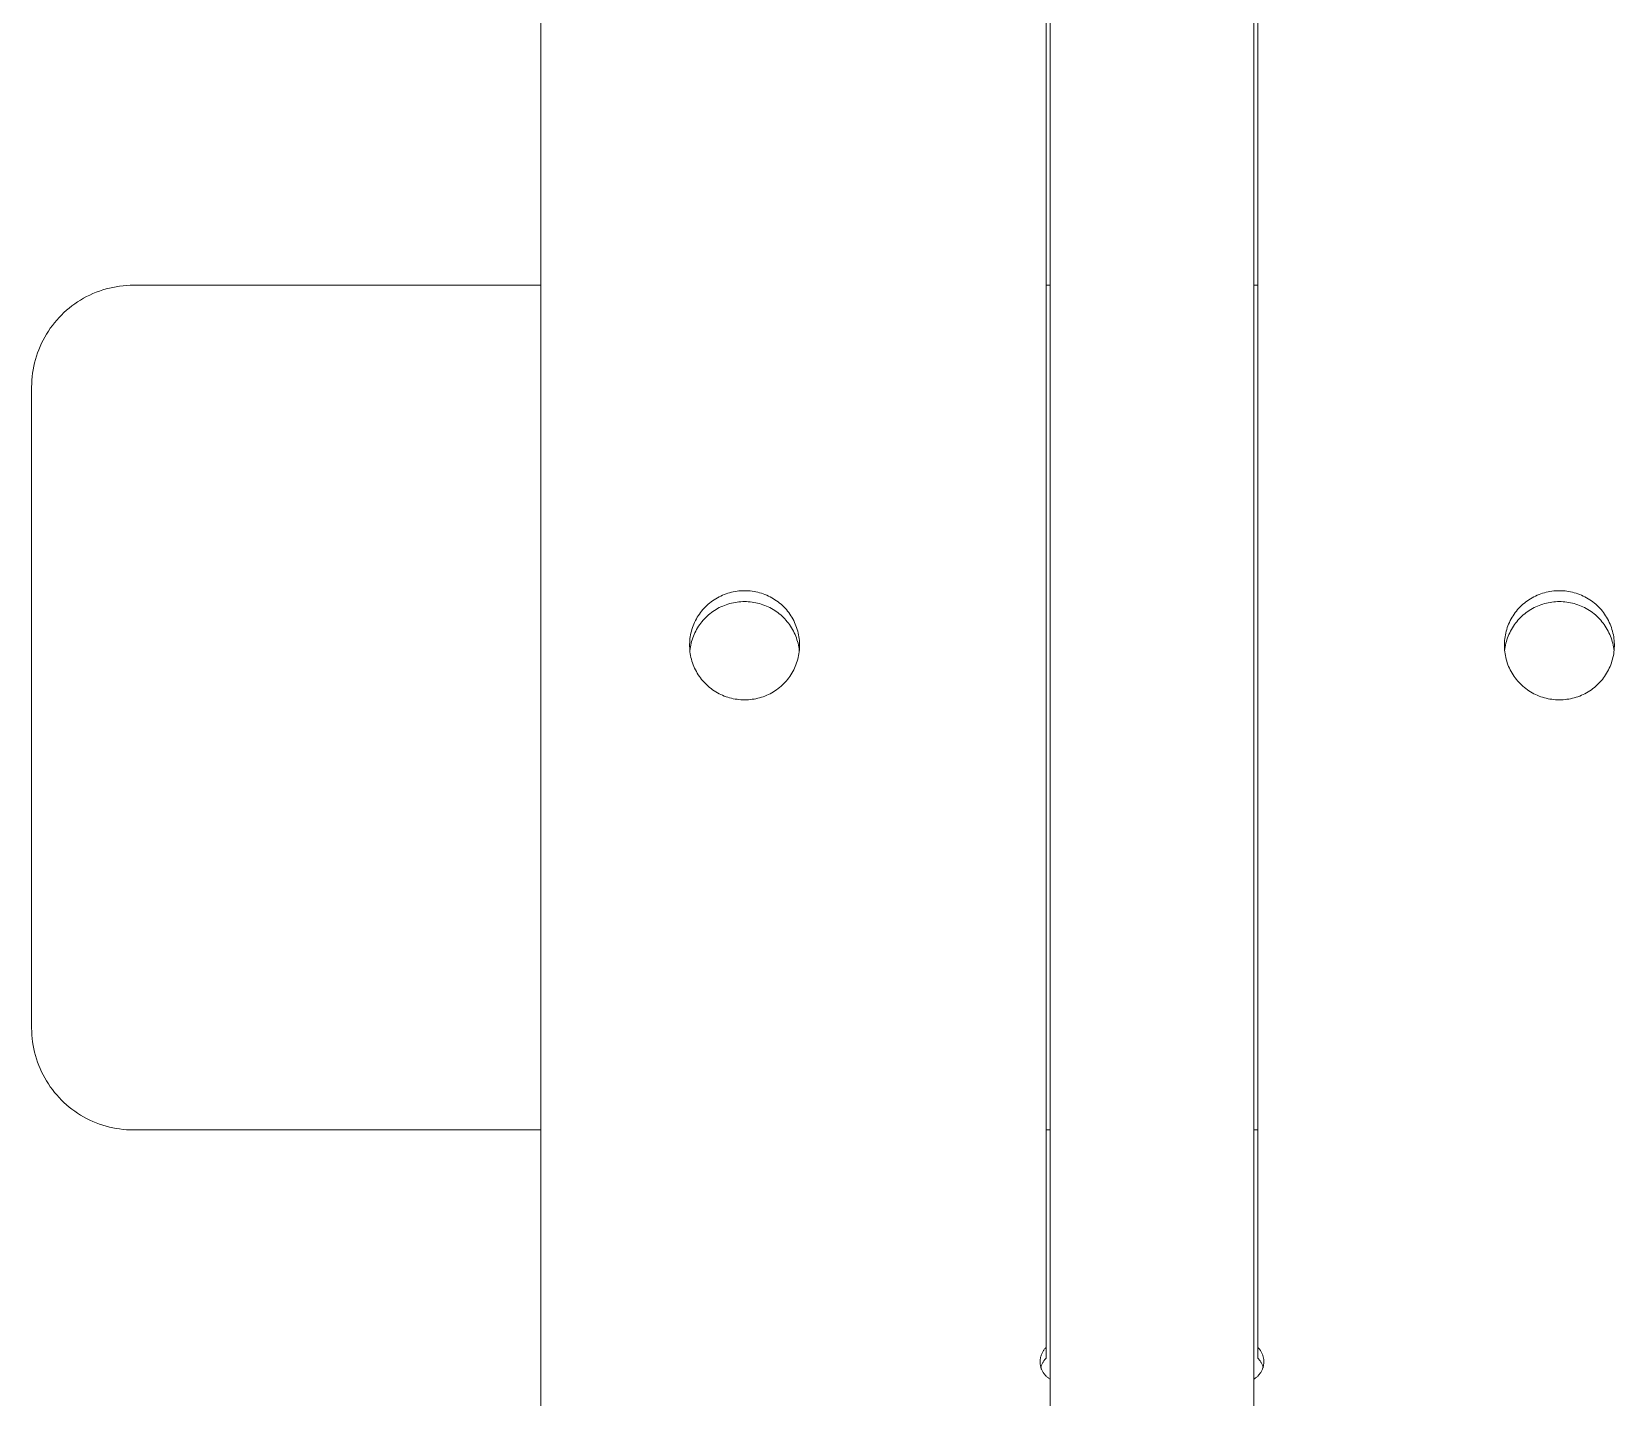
# Model space of a CAD drawing. Header units: millimetres. Extents: x -80 to 4518, y -398 to 2524.
# Drawn here: x 1098.9 to 1176.6, y 1621.4 to 1688.4 of the extents above; entities that cross this region are included whole.
import ezdxf

# ---------------------------------------------------------------- set-up
doc = ezdxf.new("R2010")
doc.units = ezdxf.units.MM
doc.layers.add('ZANO_R', color=7, linetype='Continuous', lineweight=0)

msp = doc.modelspace()

# ---------------------------------------------------------------- linework, layer by layer
at = {"layer": 'ZANO_R'}
for p, q in [((1123.858, 1779.187), (1123.858, 1421.527)), ((1148.658, 1623.829), (1148.658, 1748.186)), ((1159.058, 1748.186), (1159.058, 1623.829)), ((1148.858, 1455.86), (1148.858, 1710.12)), ((1158.858, 1455.86), (1158.858, 1710.12)), ((1103.517, 1675.973), (1103.687, 1675.982)), ((1103.687, 1675.982), (1103.858, 1675.984)), ((1103.858, 1675.984), (1123.858, 1675.984)), ((1148.658, 1675.984), (1148.858, 1675.984)), ((1158.858, 1675.984), (1159.058, 1675.984)), ((1101.116, 1675.165), (1101.26, 1675.257)), ((1101.26, 1675.257), (1101.407, 1675.343)), ((1101.407, 1675.343), (1101.558, 1675.424)), ((1101.558, 1675.424), (1101.711, 1675.5)), ((1101.711, 1675.5), (1101.866, 1675.57)), ((1101.866, 1675.57), (1102.024, 1675.636)), ((1102.024, 1675.636), (1102.184, 1675.696)), ((1102.184, 1675.696), (1102.345, 1675.75)), ((1102.345, 1675.75), (1102.509, 1675.799)), ((1102.509, 1675.799), (1102.674, 1675.842)), ((1102.674, 1675.842), (1102.841, 1675.88)), ((1102.841, 1675.88), (1103.008, 1675.912)), ((1103.008, 1675.912), (1103.177, 1675.938)), ((1103.177, 1675.938), (1103.347, 1675.958)), ((1103.347, 1675.958), (1103.517, 1675.973)), ((1100.204, 1674.397), (1100.322, 1674.52)), ((1100.322, 1674.52), (1100.445, 1674.639)), ((1100.445, 1674.639), (1100.572, 1674.753)), ((1100.572, 1674.753), (1100.703, 1674.863)), ((1100.703, 1674.863), (1100.837, 1674.968)), ((1100.837, 1674.968), (1100.975, 1675.069)), ((1100.975, 1675.069), (1101.116, 1675.165)), ((1099.586, 1673.582), (1099.677, 1673.727)), ((1099.677, 1673.727), (1099.773, 1673.868)), ((1099.773, 1673.868), (1099.874, 1674.006)), ((1099.874, 1674.006), (1099.979, 1674.14)), ((1099.979, 1674.14), (1100.089, 1674.27)), ((1100.089, 1674.27), (1100.204, 1674.397)), ((1099.207, 1672.819), (1099.272, 1672.976)), ((1099.272, 1672.976), (1099.343, 1673.132)), ((1099.343, 1673.132), (1099.419, 1673.285)), ((1099.419, 1673.285), (1099.5, 1673.435)), ((1099.5, 1673.435), (1099.586, 1673.582)), ((1098.963, 1672.002), (1099, 1672.168)), ((1099, 1672.168), (1099.043, 1672.333)), ((1099.043, 1672.333), (1099.092, 1672.497)), ((1099.092, 1672.497), (1099.147, 1672.659)), ((1099.147, 1672.659), (1099.207, 1672.819)), ((1098.861, 1671.155), (1098.87, 1671.326)), ((1098.87, 1671.326), (1098.884, 1671.496)), ((1098.884, 1671.496), (1098.905, 1671.665)), ((1098.905, 1671.665), (1098.931, 1671.834)), ((1098.931, 1671.834), (1098.963, 1672.002)), ((1098.858, 1670.984), (1098.861, 1671.155)), ((1098.858, 1643.233), (1098.858, 1670.984)), ((1132.213, 1660.435), (1132.288, 1660.49)), ((1132.288, 1660.49), (1132.365, 1660.542)), ((1132.365, 1660.542), (1132.443, 1660.592)), ((1132.443, 1660.592), (1132.523, 1660.639)), ((1132.523, 1660.639), (1132.605, 1660.683)), ((1132.605, 1660.683), (1132.688, 1660.724)), ((1132.688, 1660.724), (1132.773, 1660.762)), ((1132.773, 1660.762), (1132.859, 1660.798)), ((1132.859, 1660.798), (1132.946, 1660.83)), ((1132.946, 1660.83), (1133.034, 1660.859)), ((1133.034, 1660.859), (1133.123, 1660.886)), ((1133.123, 1660.886), (1133.213, 1660.909)), ((1133.213, 1660.909), (1133.304, 1660.929)), ((1133.304, 1660.929), (1133.395, 1660.946)), ((1133.395, 1660.946), (1133.487, 1660.959)), ((1133.487, 1660.959), (1133.58, 1660.97)), ((1133.58, 1660.97), (1133.672, 1660.977)), ((1133.582, 1660.437), (1133.674, 1660.444)), ((1133.672, 1660.977), (1133.765, 1660.981)), ((1133.674, 1660.444), (1133.766, 1660.448)), ((1133.765, 1660.981), (1133.858, 1660.982)), ((1133.766, 1660.448), (1133.858, 1660.45)), ((1133.858, 1660.982), (1133.951, 1660.981)), ((1133.95, 1660.448), (1133.858, 1660.45)), ((1134.042, 1660.444), (1133.95, 1660.448)), ((1133.951, 1660.981), (1134.044, 1660.977)), ((1134.134, 1660.437), (1134.042, 1660.444)), ((1134.044, 1660.977), (1134.136, 1660.97)), ((1134.136, 1660.97), (1134.229, 1660.959)), ((1134.229, 1660.959), (1134.321, 1660.946)), ((1134.321, 1660.946), (1134.412, 1660.929)), ((1134.412, 1660.929), (1134.503, 1660.909)), ((1134.503, 1660.909), (1134.593, 1660.886)), ((1134.593, 1660.886), (1134.682, 1660.859)), ((1134.682, 1660.859), (1134.77, 1660.83)), ((1134.77, 1660.83), (1134.857, 1660.798)), ((1134.857, 1660.798), (1134.943, 1660.762)), ((1134.943, 1660.762), (1135.028, 1660.724)), ((1135.028, 1660.724), (1135.111, 1660.683)), ((1135.111, 1660.683), (1135.193, 1660.639)), ((1135.193, 1660.639), (1135.273, 1660.592)), ((1135.273, 1660.592), (1135.351, 1660.542)), ((1135.351, 1660.542), (1135.428, 1660.49)), ((1135.428, 1660.49), (1135.503, 1660.435)), ((1172.213, 1660.435), (1172.288, 1660.49)), ((1172.288, 1660.49), (1172.365, 1660.542)), ((1172.365, 1660.542), (1172.443, 1660.592)), ((1172.443, 1660.592), (1172.523, 1660.639)), ((1172.523, 1660.639), (1172.605, 1660.683)), ((1172.605, 1660.683), (1172.688, 1660.724)), ((1172.688, 1660.724), (1172.773, 1660.762)), ((1172.773, 1660.762), (1172.859, 1660.798)), ((1172.859, 1660.798), (1172.946, 1660.83)), ((1172.946, 1660.83), (1173.034, 1660.859)), ((1173.034, 1660.859), (1173.123, 1660.886)), ((1173.123, 1660.886), (1173.213, 1660.909)), ((1173.213, 1660.909), (1173.304, 1660.929)), ((1173.304, 1660.929), (1173.395, 1660.946)), ((1173.395, 1660.946), (1173.487, 1660.959)), ((1173.487, 1660.959), (1173.58, 1660.97)), ((1173.58, 1660.97), (1173.672, 1660.977)), ((1173.582, 1660.437), (1173.674, 1660.444)), ((1173.672, 1660.977), (1173.765, 1660.981)), ((1173.674, 1660.444), (1173.766, 1660.448)), ((1173.765, 1660.981), (1173.858, 1660.982)), ((1173.766, 1660.448), (1173.858, 1660.45)), ((1173.858, 1660.982), (1173.951, 1660.981)), ((1173.95, 1660.448), (1173.858, 1660.45)), ((1174.042, 1660.444), (1173.95, 1660.448)), ((1173.951, 1660.981), (1174.044, 1660.977)), ((1174.134, 1660.437), (1174.042, 1660.444)), ((1174.044, 1660.977), (1174.136, 1660.97)), ((1174.136, 1660.97), (1174.229, 1660.959)), ((1174.229, 1660.959), (1174.321, 1660.946)), ((1174.321, 1660.946), (1174.412, 1660.929)), ((1174.412, 1660.929), (1174.503, 1660.909)), ((1174.503, 1660.909), (1174.593, 1660.886)), ((1174.593, 1660.886), (1174.682, 1660.859)), ((1174.682, 1660.859), (1174.77, 1660.83)), ((1174.77, 1660.83), (1174.857, 1660.798)), ((1174.857, 1660.798), (1174.943, 1660.762)), ((1174.943, 1660.762), (1175.028, 1660.724)), ((1175.028, 1660.724), (1175.111, 1660.683)), ((1175.111, 1660.683), (1175.193, 1660.639)), ((1175.193, 1660.639), (1175.273, 1660.592)), ((1175.273, 1660.592), (1175.351, 1660.542)), ((1175.351, 1660.542), (1175.428, 1660.49)), ((1175.428, 1660.49), (1175.503, 1660.435)), ((1131.49, 1659.597), (1131.536, 1659.677)), ((1131.536, 1659.677), (1131.585, 1659.756)), ((1131.585, 1659.756), (1131.637, 1659.833)), ((1131.637, 1659.833), (1131.691, 1659.909)), ((1131.691, 1659.909), (1131.748, 1659.982)), ((1131.748, 1659.982), (1131.808, 1660.054)), ((1131.808, 1660.054), (1131.87, 1660.123)), ((1131.87, 1660.123), (1131.934, 1660.19)), ((1131.886, 1659.601), (1131.95, 1659.667)), ((1131.934, 1660.19), (1132, 1660.255)), ((1131.95, 1659.667), (1132.017, 1659.731)), ((1132, 1660.255), (1132.069, 1660.317)), ((1132.017, 1659.731), (1132.085, 1659.792)), ((1132.069, 1660.317), (1132.14, 1660.377)), ((1132.085, 1659.792), (1132.156, 1659.851)), ((1132.14, 1660.377), (1132.213, 1660.435)), ((1132.156, 1659.851), (1132.228, 1659.908)), ((1132.228, 1659.908), (1132.303, 1659.962)), ((1132.303, 1659.962), (1132.379, 1660.014)), ((1132.379, 1660.014), (1132.457, 1660.062)), ((1132.457, 1660.062), (1132.536, 1660.109)), ((1132.536, 1660.109), (1132.617, 1660.152)), ((1132.617, 1660.152), (1132.7, 1660.193)), ((1132.7, 1660.193), (1132.784, 1660.23)), ((1132.784, 1660.23), (1132.869, 1660.265)), ((1132.869, 1660.265), (1132.955, 1660.297)), ((1132.955, 1660.297), (1133.043, 1660.326)), ((1133.043, 1660.326), (1133.131, 1660.352)), ((1133.131, 1660.352), (1133.22, 1660.375)), ((1133.22, 1660.375), (1133.31, 1660.395)), ((1133.31, 1660.395), (1133.4, 1660.412)), ((1133.4, 1660.412), (1133.491, 1660.426)), ((1133.491, 1660.426), (1133.582, 1660.437)), ((1134.225, 1660.426), (1134.134, 1660.437)), ((1134.316, 1660.412), (1134.225, 1660.426)), ((1134.406, 1660.395), (1134.316, 1660.412)), ((1134.496, 1660.375), (1134.406, 1660.395)), ((1134.585, 1660.352), (1134.496, 1660.375)), ((1134.673, 1660.326), (1134.585, 1660.352)), ((1134.761, 1660.297), (1134.673, 1660.326)), ((1134.847, 1660.265), (1134.761, 1660.297)), ((1134.932, 1660.23), (1134.847, 1660.265)), ((1135.016, 1660.193), (1134.932, 1660.23)), ((1135.098, 1660.152), (1135.016, 1660.193)), ((1135.18, 1660.109), (1135.098, 1660.152)), ((1135.259, 1660.062), (1135.18, 1660.109)), ((1135.337, 1660.014), (1135.259, 1660.062)), ((1135.413, 1659.962), (1135.337, 1660.014)), ((1135.488, 1659.908), (1135.413, 1659.962)), ((1135.56, 1659.851), (1135.488, 1659.908)), ((1135.503, 1660.435), (1135.576, 1660.377)), ((1135.631, 1659.792), (1135.56, 1659.851)), ((1135.576, 1660.377), (1135.647, 1660.317)), ((1135.699, 1659.731), (1135.631, 1659.792)), ((1135.647, 1660.317), (1135.716, 1660.255)), ((1135.765, 1659.667), (1135.699, 1659.731)), ((1135.716, 1660.255), (1135.782, 1660.19)), ((1135.83, 1659.601), (1135.765, 1659.667)), ((1135.782, 1660.19), (1135.846, 1660.123)), ((1135.846, 1660.123), (1135.908, 1660.054)), ((1135.908, 1660.054), (1135.968, 1659.982)), ((1135.968, 1659.982), (1136.025, 1659.909)), ((1136.025, 1659.909), (1136.079, 1659.833)), ((1136.079, 1659.833), (1136.131, 1659.756)), ((1136.131, 1659.756), (1136.18, 1659.677)), ((1136.18, 1659.677), (1136.226, 1659.597)), ((1171.49, 1659.597), (1171.536, 1659.677)), ((1171.536, 1659.677), (1171.585, 1659.756)), ((1171.585, 1659.756), (1171.637, 1659.833)), ((1171.637, 1659.833), (1171.691, 1659.909)), ((1171.691, 1659.909), (1171.748, 1659.982)), ((1171.748, 1659.982), (1171.808, 1660.054)), ((1171.808, 1660.054), (1171.87, 1660.123)), ((1171.87, 1660.123), (1171.934, 1660.19)), ((1171.886, 1659.601), (1171.95, 1659.667)), ((1171.934, 1660.19), (1172, 1660.255)), ((1171.95, 1659.667), (1172.017, 1659.731)), ((1172, 1660.255), (1172.069, 1660.317)), ((1172.017, 1659.731), (1172.085, 1659.792)), ((1172.069, 1660.317), (1172.14, 1660.377)), ((1172.085, 1659.792), (1172.156, 1659.851)), ((1172.14, 1660.377), (1172.213, 1660.435)), ((1172.156, 1659.851), (1172.228, 1659.908)), ((1172.228, 1659.908), (1172.303, 1659.962)), ((1172.303, 1659.962), (1172.379, 1660.014)), ((1172.379, 1660.014), (1172.457, 1660.062)), ((1172.457, 1660.062), (1172.536, 1660.109)), ((1172.536, 1660.109), (1172.617, 1660.152)), ((1172.617, 1660.152), (1172.7, 1660.193)), ((1172.7, 1660.193), (1172.784, 1660.23)), ((1172.784, 1660.23), (1172.869, 1660.265)), ((1172.869, 1660.265), (1172.955, 1660.297)), ((1172.955, 1660.297), (1173.043, 1660.326)), ((1173.043, 1660.326), (1173.131, 1660.352)), ((1173.131, 1660.352), (1173.22, 1660.375)), ((1173.22, 1660.375), (1173.31, 1660.395)), ((1173.31, 1660.395), (1173.4, 1660.412)), ((1173.4, 1660.412), (1173.491, 1660.426)), ((1173.491, 1660.426), (1173.582, 1660.437)), ((1174.225, 1660.426), (1174.134, 1660.437)), ((1174.316, 1660.412), (1174.225, 1660.426)), ((1174.406, 1660.395), (1174.316, 1660.412)), ((1174.496, 1660.375), (1174.406, 1660.395)), ((1174.585, 1660.352), (1174.496, 1660.375)), ((1174.673, 1660.326), (1174.585, 1660.352)), ((1174.761, 1660.297), (1174.673, 1660.326)), ((1174.847, 1660.265), (1174.761, 1660.297)), ((1174.932, 1660.23), (1174.847, 1660.265)), ((1175.016, 1660.193), (1174.932, 1660.23)), ((1175.098, 1660.152), (1175.016, 1660.193)), ((1175.18, 1660.109), (1175.098, 1660.152)), ((1175.259, 1660.062), (1175.18, 1660.109)), ((1175.337, 1660.014), (1175.259, 1660.062)), ((1175.413, 1659.962), (1175.337, 1660.014)), ((1175.488, 1659.908), (1175.413, 1659.962)), ((1175.56, 1659.851), (1175.488, 1659.908)), ((1175.503, 1660.435), (1175.576, 1660.377)), ((1175.631, 1659.792), (1175.56, 1659.851)), ((1175.576, 1660.377), (1175.647, 1660.317)), ((1175.699, 1659.731), (1175.631, 1659.792)), ((1175.647, 1660.317), (1175.716, 1660.255)), ((1175.765, 1659.667), (1175.699, 1659.731)), ((1175.716, 1660.255), (1175.782, 1660.19)), ((1175.83, 1659.601), (1175.765, 1659.667)), ((1175.782, 1660.19), (1175.846, 1660.123)), ((1175.846, 1660.123), (1175.908, 1660.054)), ((1175.908, 1660.054), (1175.968, 1659.982)), ((1175.968, 1659.982), (1176.025, 1659.909)), ((1176.025, 1659.909), (1176.079, 1659.833)), ((1176.079, 1659.833), (1176.131, 1659.756)), ((1176.131, 1659.756), (1176.18, 1659.677)), ((1176.18, 1659.677), (1176.226, 1659.597)), ((1131.207, 1658.814), (1131.226, 1658.904)), ((1131.226, 1658.904), (1131.248, 1658.995)), ((1131.248, 1658.995), (1131.274, 1659.084)), ((1131.274, 1659.084), (1131.302, 1659.172)), ((1131.302, 1659.172), (1131.334, 1659.26)), ((1131.334, 1659.26), (1131.368, 1659.346)), ((1131.368, 1659.346), (1131.406, 1659.431)), ((1131.382, 1658.837), (1131.42, 1658.921)), ((1131.406, 1659.431), (1131.447, 1659.515)), ((1131.42, 1658.921), (1131.462, 1659.003)), ((1131.447, 1659.515), (1131.49, 1659.597)), ((1131.462, 1659.003), (1131.505, 1659.084)), ((1131.505, 1659.084), (1131.552, 1659.163)), ((1131.552, 1659.163), (1131.601, 1659.241)), ((1131.601, 1659.241), (1131.653, 1659.317)), ((1131.653, 1659.317), (1131.708, 1659.391)), ((1131.708, 1659.391), (1131.765, 1659.463)), ((1131.765, 1659.463), (1131.824, 1659.533)), ((1131.824, 1659.533), (1131.886, 1659.601)), ((1135.891, 1659.533), (1135.83, 1659.601)), ((1135.951, 1659.463), (1135.891, 1659.533)), ((1136.008, 1659.391), (1135.951, 1659.463)), ((1136.062, 1659.317), (1136.008, 1659.391)), ((1136.114, 1659.241), (1136.062, 1659.317)), ((1136.164, 1659.163), (1136.114, 1659.241)), ((1136.21, 1659.084), (1136.164, 1659.163)), ((1136.254, 1659.003), (1136.21, 1659.084)), ((1136.226, 1659.597), (1136.269, 1659.515)), ((1136.295, 1658.921), (1136.254, 1659.003)), ((1136.269, 1659.515), (1136.31, 1659.431)), ((1136.334, 1658.837), (1136.295, 1658.921)), ((1136.31, 1659.431), (1136.347, 1659.346)), ((1136.347, 1659.346), (1136.382, 1659.26)), ((1136.382, 1659.26), (1136.414, 1659.172)), ((1136.414, 1659.172), (1136.442, 1659.084)), ((1136.442, 1659.084), (1136.468, 1658.995)), ((1136.468, 1658.995), (1136.49, 1658.904)), ((1136.49, 1658.904), (1136.509, 1658.814)), ((1171.207, 1658.814), (1171.226, 1658.904)), ((1171.226, 1658.904), (1171.248, 1658.995)), ((1171.248, 1658.995), (1171.274, 1659.084)), ((1171.274, 1659.084), (1171.302, 1659.172)), ((1171.302, 1659.172), (1171.334, 1659.26)), ((1171.334, 1659.26), (1171.368, 1659.346)), ((1171.368, 1659.346), (1171.406, 1659.431)), ((1171.382, 1658.837), (1171.42, 1658.921)), ((1171.406, 1659.431), (1171.447, 1659.515)), ((1171.42, 1658.921), (1171.462, 1659.003)), ((1171.447, 1659.515), (1171.49, 1659.597)), ((1171.462, 1659.003), (1171.505, 1659.084)), ((1171.505, 1659.084), (1171.552, 1659.163)), ((1171.552, 1659.163), (1171.601, 1659.241)), ((1171.601, 1659.241), (1171.653, 1659.317)), ((1171.653, 1659.317), (1171.708, 1659.391)), ((1171.708, 1659.391), (1171.765, 1659.463)), ((1171.765, 1659.463), (1171.824, 1659.533)), ((1171.824, 1659.533), (1171.886, 1659.601)), ((1175.891, 1659.533), (1175.83, 1659.601)), ((1175.951, 1659.463), (1175.891, 1659.533)), ((1176.008, 1659.391), (1175.951, 1659.463)), ((1176.062, 1659.317), (1176.008, 1659.391)), ((1176.114, 1659.241), (1176.062, 1659.317)), ((1176.164, 1659.163), (1176.114, 1659.241)), ((1176.21, 1659.084), (1176.164, 1659.163)), ((1176.254, 1659.003), (1176.21, 1659.084)), ((1176.226, 1659.597), (1176.269, 1659.515)), ((1176.295, 1658.921), (1176.254, 1659.003)), ((1176.269, 1659.515), (1176.31, 1659.431)), ((1176.334, 1658.837), (1176.295, 1658.921)), ((1176.31, 1659.431), (1176.347, 1659.346)), ((1176.347, 1659.346), (1176.382, 1659.26)), ((1176.382, 1659.26), (1176.414, 1659.172)), ((1176.414, 1659.172), (1176.442, 1659.084)), ((1176.442, 1659.084), (1176.468, 1658.995)), ((1176.468, 1658.995), (1176.49, 1658.904)), ((1176.49, 1658.904), (1176.509, 1658.814)), ((1131.158, 1658.352), (1131.162, 1658.445)), ((1131.158, 1658.259), (1131.158, 1658.352)), ((1131.162, 1658.166), (1131.158, 1658.259)), ((1131.162, 1658.445), (1131.168, 1658.538)), ((1131.168, 1658.074), (1131.162, 1658.166)), ((1131.168, 1658.538), (1131.178, 1658.63)), ((1131.171, 1658.04), (1131.182, 1658.131)), ((1131.178, 1658.63), (1131.191, 1658.722)), ((1131.182, 1658.131), (1131.197, 1658.222)), ((1131.191, 1658.722), (1131.207, 1658.814)), ((1131.197, 1658.222), (1131.214, 1658.312)), ((1131.214, 1658.312), (1131.235, 1658.402)), ((1131.235, 1658.402), (1131.258, 1658.491)), ((1131.258, 1658.491), (1131.285, 1658.579)), ((1131.285, 1658.579), (1131.314, 1658.666)), ((1131.314, 1658.666), (1131.347, 1658.752)), ((1131.347, 1658.752), (1131.382, 1658.837)), ((1136.369, 1658.752), (1136.334, 1658.837)), ((1136.402, 1658.666), (1136.369, 1658.752)), ((1136.431, 1658.579), (1136.402, 1658.666)), ((1136.458, 1658.491), (1136.431, 1658.579)), ((1136.481, 1658.402), (1136.458, 1658.491)), ((1136.502, 1658.312), (1136.481, 1658.402)), ((1136.519, 1658.222), (1136.502, 1658.312)), ((1136.509, 1658.814), (1136.525, 1658.722)), ((1136.533, 1658.131), (1136.519, 1658.222)), ((1136.525, 1658.722), (1136.538, 1658.63)), ((1136.545, 1658.04), (1136.533, 1658.131)), ((1136.538, 1658.63), (1136.548, 1658.538)), ((1136.548, 1658.538), (1136.554, 1658.445)), ((1136.554, 1658.166), (1136.548, 1658.074)), ((1136.554, 1658.445), (1136.558, 1658.352)), ((1136.558, 1658.259), (1136.554, 1658.166)), ((1136.558, 1658.352), (1136.558, 1658.259)), ((1171.158, 1658.352), (1171.162, 1658.445)), ((1171.158, 1658.259), (1171.158, 1658.352)), ((1171.162, 1658.166), (1171.158, 1658.259)), ((1171.162, 1658.445), (1171.168, 1658.538)), ((1171.168, 1658.074), (1171.162, 1658.166)), ((1171.168, 1658.538), (1171.178, 1658.63)), ((1171.171, 1658.04), (1171.182, 1658.131)), ((1171.178, 1658.63), (1171.191, 1658.722)), ((1171.182, 1658.131), (1171.197, 1658.222)), ((1171.191, 1658.722), (1171.207, 1658.814)), ((1171.197, 1658.222), (1171.214, 1658.312)), ((1171.214, 1658.312), (1171.235, 1658.402)), ((1171.235, 1658.402), (1171.258, 1658.491)), ((1171.258, 1658.491), (1171.285, 1658.579)), ((1171.285, 1658.579), (1171.314, 1658.666)), ((1171.314, 1658.666), (1171.347, 1658.752)), ((1171.347, 1658.752), (1171.382, 1658.837)), ((1176.369, 1658.752), (1176.334, 1658.837)), ((1176.402, 1658.666), (1176.369, 1658.752)), ((1176.431, 1658.579), (1176.402, 1658.666)), ((1176.458, 1658.491), (1176.431, 1658.579)), ((1176.481, 1658.402), (1176.458, 1658.491)), ((1176.502, 1658.312), (1176.481, 1658.402)), ((1176.519, 1658.222), (1176.502, 1658.312)), ((1176.509, 1658.814), (1176.525, 1658.722)), ((1176.533, 1658.131), (1176.519, 1658.222)), ((1176.525, 1658.722), (1176.538, 1658.63)), ((1176.545, 1658.04), (1176.533, 1658.131)), ((1176.538, 1658.63), (1176.548, 1658.538)), ((1176.548, 1658.538), (1176.554, 1658.445)), ((1176.554, 1658.166), (1176.548, 1658.074)), ((1176.554, 1658.445), (1176.558, 1658.352)), ((1176.558, 1658.259), (1176.554, 1658.166)), ((1176.558, 1658.352), (1176.558, 1658.259)), ((1131.178, 1657.981), (1131.168, 1658.074)), ((1131.191, 1657.889), (1131.178, 1657.981)), ((1131.207, 1657.798), (1131.191, 1657.889)), ((1131.226, 1657.707), (1131.207, 1657.798)), ((1131.248, 1657.617), (1131.226, 1657.707)), ((1131.274, 1657.527), (1131.248, 1657.617)), ((1131.302, 1657.439), (1131.274, 1657.527)), ((1131.334, 1657.351), (1131.302, 1657.439)), ((1131.368, 1657.265), (1131.334, 1657.351)), ((1136.382, 1657.351), (1136.347, 1657.265)), ((1136.414, 1657.439), (1136.382, 1657.351)), ((1136.442, 1657.527), (1136.414, 1657.439)), ((1136.468, 1657.617), (1136.442, 1657.527)), ((1136.49, 1657.707), (1136.468, 1657.617)), ((1136.509, 1657.798), (1136.49, 1657.707)), ((1136.525, 1657.889), (1136.509, 1657.798)), ((1136.538, 1657.981), (1136.525, 1657.889)), ((1136.548, 1658.074), (1136.538, 1657.981)), ((1171.178, 1657.981), (1171.168, 1658.074)), ((1171.191, 1657.889), (1171.178, 1657.981)), ((1171.207, 1657.798), (1171.191, 1657.889)), ((1171.226, 1657.707), (1171.207, 1657.798)), ((1171.248, 1657.617), (1171.226, 1657.707)), ((1171.274, 1657.527), (1171.248, 1657.617)), ((1171.302, 1657.439), (1171.274, 1657.527)), ((1171.334, 1657.351), (1171.302, 1657.439)), ((1171.368, 1657.265), (1171.334, 1657.351)), ((1176.382, 1657.351), (1176.347, 1657.265)), ((1176.414, 1657.439), (1176.382, 1657.351)), ((1176.442, 1657.527), (1176.414, 1657.439)), ((1176.468, 1657.617), (1176.442, 1657.527)), ((1176.49, 1657.707), (1176.468, 1657.617)), ((1176.509, 1657.798), (1176.49, 1657.707)), ((1176.525, 1657.889), (1176.509, 1657.798)), ((1176.538, 1657.981), (1176.525, 1657.889)), ((1176.548, 1658.074), (1176.538, 1657.981)), ((1131.406, 1657.18), (1131.368, 1657.265)), ((1131.447, 1657.097), (1131.406, 1657.18)), ((1131.49, 1657.015), (1131.447, 1657.097)), ((1131.536, 1656.934), (1131.49, 1657.015)), ((1131.585, 1656.855), (1131.536, 1656.934)), ((1131.637, 1656.778), (1131.585, 1656.855)), ((1131.691, 1656.703), (1131.637, 1656.778)), ((1131.748, 1656.629), (1131.691, 1656.703)), ((1131.808, 1656.558), (1131.748, 1656.629)), ((1131.87, 1656.488), (1131.808, 1656.558)), ((1135.908, 1656.558), (1135.846, 1656.488)), ((1135.968, 1656.629), (1135.908, 1656.558)), ((1136.025, 1656.703), (1135.968, 1656.629)), ((1136.079, 1656.778), (1136.025, 1656.703)), ((1136.131, 1656.855), (1136.079, 1656.778)), ((1136.18, 1656.934), (1136.131, 1656.855)), ((1136.226, 1657.015), (1136.18, 1656.934)), ((1136.269, 1657.097), (1136.226, 1657.015)), ((1136.31, 1657.18), (1136.269, 1657.097)), ((1136.347, 1657.265), (1136.31, 1657.18)), ((1171.406, 1657.18), (1171.368, 1657.265)), ((1171.447, 1657.097), (1171.406, 1657.18)), ((1171.49, 1657.015), (1171.447, 1657.097)), ((1171.536, 1656.934), (1171.49, 1657.015)), ((1171.585, 1656.855), (1171.536, 1656.934)), ((1171.637, 1656.778), (1171.585, 1656.855)), ((1171.691, 1656.703), (1171.637, 1656.778)), ((1171.748, 1656.629), (1171.691, 1656.703)), ((1171.808, 1656.558), (1171.748, 1656.629)), ((1171.87, 1656.488), (1171.808, 1656.558)), ((1175.908, 1656.558), (1175.846, 1656.488)), ((1175.968, 1656.629), (1175.908, 1656.558)), ((1176.025, 1656.703), (1175.968, 1656.629)), ((1176.079, 1656.778), (1176.025, 1656.703)), ((1176.131, 1656.855), (1176.079, 1656.778)), ((1176.18, 1656.934), (1176.131, 1656.855)), ((1176.226, 1657.015), (1176.18, 1656.934)), ((1176.269, 1657.097), (1176.226, 1657.015)), ((1176.31, 1657.18), (1176.269, 1657.097)), ((1176.347, 1657.265), (1176.31, 1657.18)), ((1131.934, 1656.421), (1131.87, 1656.488)), ((1132, 1656.356), (1131.934, 1656.421)), ((1132.069, 1656.294), (1132, 1656.356)), ((1132.14, 1656.234), (1132.069, 1656.294)), ((1132.213, 1656.176), (1132.14, 1656.234)), ((1132.288, 1656.121), (1132.213, 1656.176)), ((1132.365, 1656.069), (1132.288, 1656.121)), ((1132.443, 1656.019), (1132.365, 1656.069)), ((1132.523, 1655.972), (1132.443, 1656.019)), ((1132.605, 1655.928), (1132.523, 1655.972)), ((1132.688, 1655.887), (1132.605, 1655.928)), ((1132.773, 1655.849), (1132.688, 1655.887)), ((1132.859, 1655.813), (1132.773, 1655.849)), ((1132.946, 1655.781), (1132.859, 1655.813)), ((1133.034, 1655.752), (1132.946, 1655.781)), ((1134.77, 1655.781), (1134.682, 1655.752)), ((1134.857, 1655.813), (1134.77, 1655.781)), ((1134.943, 1655.849), (1134.857, 1655.813)), ((1135.028, 1655.887), (1134.943, 1655.849)), ((1135.111, 1655.928), (1135.028, 1655.887)), ((1135.193, 1655.972), (1135.111, 1655.928)), ((1135.273, 1656.019), (1135.193, 1655.972)), ((1135.351, 1656.069), (1135.273, 1656.019)), ((1135.428, 1656.121), (1135.351, 1656.069)), ((1135.503, 1656.176), (1135.428, 1656.121)), ((1135.576, 1656.234), (1135.503, 1656.176)), ((1135.647, 1656.294), (1135.576, 1656.234)), ((1135.716, 1656.356), (1135.647, 1656.294)), ((1135.782, 1656.421), (1135.716, 1656.356)), ((1135.846, 1656.488), (1135.782, 1656.421)), ((1171.934, 1656.421), (1171.87, 1656.488)), ((1172, 1656.356), (1171.934, 1656.421)), ((1172.069, 1656.294), (1172, 1656.356)), ((1172.14, 1656.234), (1172.069, 1656.294)), ((1172.213, 1656.176), (1172.14, 1656.234)), ((1172.288, 1656.121), (1172.213, 1656.176)), ((1172.365, 1656.069), (1172.288, 1656.121)), ((1172.443, 1656.019), (1172.365, 1656.069)), ((1172.523, 1655.972), (1172.443, 1656.019)), ((1172.605, 1655.928), (1172.523, 1655.972)), ((1172.688, 1655.887), (1172.605, 1655.928)), ((1172.773, 1655.849), (1172.688, 1655.887)), ((1172.859, 1655.813), (1172.773, 1655.849)), ((1172.946, 1655.781), (1172.859, 1655.813)), ((1173.034, 1655.752), (1172.946, 1655.781)), ((1174.77, 1655.781), (1174.682, 1655.752)), ((1174.857, 1655.813), (1174.77, 1655.781)), ((1174.943, 1655.849), (1174.857, 1655.813)), ((1175.028, 1655.887), (1174.943, 1655.849)), ((1175.111, 1655.928), (1175.028, 1655.887)), ((1175.193, 1655.972), (1175.111, 1655.928)), ((1175.273, 1656.019), (1175.193, 1655.972)), ((1175.351, 1656.069), (1175.273, 1656.019)), ((1175.428, 1656.121), (1175.351, 1656.069)), ((1175.503, 1656.176), (1175.428, 1656.121)), ((1175.576, 1656.234), (1175.503, 1656.176)), ((1175.647, 1656.294), (1175.576, 1656.234)), ((1175.716, 1656.356), (1175.647, 1656.294)), ((1175.782, 1656.421), (1175.716, 1656.356)), ((1175.846, 1656.488), (1175.782, 1656.421)), ((1133.123, 1655.726), (1133.034, 1655.752)), ((1133.213, 1655.702), (1133.123, 1655.726)), ((1133.304, 1655.683), (1133.213, 1655.702)), ((1133.395, 1655.666), (1133.304, 1655.683)), ((1133.487, 1655.652), (1133.395, 1655.666)), ((1133.58, 1655.642), (1133.487, 1655.652)), ((1133.672, 1655.634), (1133.58, 1655.642)), ((1133.765, 1655.63), (1133.672, 1655.634)), ((1133.858, 1655.63), (1133.765, 1655.63)), ((1133.951, 1655.63), (1133.858, 1655.63)), ((1134.044, 1655.634), (1133.951, 1655.63)), ((1134.136, 1655.642), (1134.044, 1655.634)), ((1134.229, 1655.652), (1134.136, 1655.642)), ((1134.321, 1655.666), (1134.229, 1655.652)), ((1134.412, 1655.683), (1134.321, 1655.666)), ((1134.503, 1655.702), (1134.412, 1655.683)), ((1134.593, 1655.726), (1134.503, 1655.702)), ((1134.682, 1655.752), (1134.593, 1655.726)), ((1173.123, 1655.726), (1173.034, 1655.752)), ((1173.213, 1655.702), (1173.123, 1655.726)), ((1173.304, 1655.683), (1173.213, 1655.702)), ((1173.395, 1655.666), (1173.304, 1655.683)), ((1173.487, 1655.652), (1173.395, 1655.666)), ((1173.58, 1655.642), (1173.487, 1655.652)), ((1173.672, 1655.634), (1173.58, 1655.642)), ((1173.765, 1655.63), (1173.672, 1655.634)), ((1173.858, 1655.63), (1173.765, 1655.63)), ((1173.951, 1655.63), (1173.858, 1655.63)), ((1174.044, 1655.634), (1173.951, 1655.63)), ((1174.136, 1655.642), (1174.044, 1655.634)), ((1174.229, 1655.652), (1174.136, 1655.642)), ((1174.321, 1655.666), (1174.229, 1655.652)), ((1174.412, 1655.683), (1174.321, 1655.666)), ((1174.503, 1655.702), (1174.412, 1655.683)), ((1174.593, 1655.726), (1174.503, 1655.702)), ((1174.682, 1655.752), (1174.593, 1655.726)), ((1098.858, 1639.51), (1098.858, 1643.233)), ((1098.861, 1639.339), (1098.858, 1639.51)), ((1098.87, 1639.168), (1098.861, 1639.339)), ((1098.884, 1638.998), (1098.87, 1639.168)), ((1098.905, 1638.829), (1098.884, 1638.998)), ((1098.931, 1638.66), (1098.905, 1638.829)), ((1098.963, 1638.492), (1098.931, 1638.66)), ((1099, 1638.326), (1098.963, 1638.492)), ((1099.043, 1638.161), (1099, 1638.326)), ((1099.092, 1637.997), (1099.043, 1638.161)), ((1099.147, 1637.835), (1099.092, 1637.997)), ((1099.207, 1637.675), (1099.147, 1637.835)), ((1099.272, 1637.518), (1099.207, 1637.675)), ((1099.343, 1637.362), (1099.272, 1637.518)), ((1099.419, 1637.209), (1099.343, 1637.362)), ((1099.5, 1637.059), (1099.419, 1637.209)), ((1099.586, 1636.912), (1099.5, 1637.059)), ((1099.677, 1636.767), (1099.586, 1636.912)), ((1099.773, 1636.626), (1099.677, 1636.767)), ((1099.874, 1636.488), (1099.773, 1636.626)), ((1099.979, 1636.354), (1099.874, 1636.488)), ((1100.089, 1636.224), (1099.979, 1636.354)), ((1100.204, 1636.097), (1100.089, 1636.224)), ((1100.322, 1635.974), (1100.204, 1636.097)), ((1100.445, 1635.855), (1100.322, 1635.974)), ((1100.572, 1635.741), (1100.445, 1635.855)), ((1100.703, 1635.631), (1100.572, 1635.741)), ((1100.837, 1635.526), (1100.703, 1635.631)), ((1100.975, 1635.425), (1100.837, 1635.526)), ((1101.116, 1635.329), (1100.975, 1635.425)), ((1101.26, 1635.238), (1101.116, 1635.329)), ((1101.407, 1635.151), (1101.26, 1635.238)), ((1101.558, 1635.07), (1101.407, 1635.151)), ((1101.711, 1634.994), (1101.558, 1635.07)), ((1101.866, 1634.924), (1101.711, 1634.994)), ((1102.024, 1634.858), (1101.866, 1634.924)), ((1102.184, 1634.798), (1102.024, 1634.858)), ((1102.345, 1634.744), (1102.184, 1634.798)), ((1102.509, 1634.695), (1102.345, 1634.744)), ((1102.674, 1634.652), (1102.509, 1634.695)), ((1102.841, 1634.614), (1102.674, 1634.652)), ((1103.008, 1634.582), (1102.841, 1634.614)), ((1103.177, 1634.556), (1103.008, 1634.582)), ((1103.347, 1634.536), (1103.177, 1634.556)), ((1103.517, 1634.521), (1103.347, 1634.536)), ((1103.687, 1634.513), (1103.517, 1634.521)), ((1103.858, 1634.51), (1103.687, 1634.513)), ((1123.858, 1634.51), (1103.858, 1634.51)), ((1148.858, 1634.51), (1148.658, 1634.51)), ((1159.058, 1634.51), (1158.858, 1634.51)), ((1148.365, 1623.121), (1148.366, 1623.155)), ((1148.366, 1623.155), (1148.367, 1623.189)), ((1148.367, 1623.189), (1148.37, 1623.224)), ((1148.37, 1623.224), (1148.374, 1623.258)), ((1148.374, 1623.258), (1148.379, 1623.291)), ((1148.379, 1623.291), (1148.385, 1623.325)), ((1148.385, 1623.325), (1148.393, 1623.358)), ((1148.393, 1623.358), (1148.401, 1623.391)), ((1148.401, 1623.391), (1148.411, 1623.424)), ((1148.411, 1623.424), (1148.422, 1623.457)), ((1148.422, 1623.457), (1148.434, 1623.489)), ((1148.434, 1623.489), (1148.447, 1623.52)), ((1148.447, 1623.52), (1148.461, 1623.551)), ((1148.461, 1623.551), (1148.476, 1623.582)), ((1148.476, 1623.582), (1148.492, 1623.612)), ((1148.492, 1623.612), (1148.51, 1623.642)), ((1148.51, 1623.642), (1148.528, 1623.67)), ((1148.528, 1623.67), (1148.547, 1623.699)), ((1148.548, 1623.167), (1148.529, 1623.139)), ((1148.547, 1623.699), (1148.568, 1623.726)), ((1148.568, 1623.195), (1148.548, 1623.167)), ((1148.568, 1623.726), (1148.589, 1623.753)), ((1148.589, 1623.221), (1148.568, 1623.195)), ((1148.589, 1623.753), (1148.611, 1623.779)), ((1148.611, 1623.247), (1148.589, 1623.221)), ((1148.611, 1623.779), (1148.634, 1623.804)), ((1148.634, 1623.273), (1148.611, 1623.247)), ((1148.634, 1623.804), (1148.658, 1623.829)), ((1148.658, 1623.297), (1148.634, 1623.273)), ((1148.658, 1623.829), (1148.658, 1623.297)), ((1159.058, 1623.829), (1159.082, 1623.804)), ((1159.058, 1623.829), (1159.058, 1623.297)), ((1159.058, 1623.297), (1159.082, 1623.273)), ((1159.082, 1623.804), (1159.105, 1623.779)), ((1159.082, 1623.273), (1159.105, 1623.247)), ((1159.105, 1623.779), (1159.127, 1623.753)), ((1159.105, 1623.247), (1159.127, 1623.221)), ((1159.127, 1623.753), (1159.148, 1623.726)), ((1159.127, 1623.221), (1159.148, 1623.195)), ((1159.148, 1623.726), (1159.169, 1623.699)), ((1159.148, 1623.195), (1159.168, 1623.167)), ((1159.168, 1623.167), (1159.187, 1623.139)), ((1159.169, 1623.699), (1159.188, 1623.67)), ((1159.188, 1623.67), (1159.206, 1623.642)), ((1159.206, 1623.642), (1159.223, 1623.612)), ((1159.223, 1623.612), (1159.24, 1623.582)), ((1159.24, 1623.582), (1159.255, 1623.551)), ((1159.255, 1623.551), (1159.269, 1623.52)), ((1159.269, 1623.52), (1159.282, 1623.489)), ((1159.282, 1623.489), (1159.294, 1623.457)), ((1159.294, 1623.457), (1159.305, 1623.424)), ((1159.305, 1623.424), (1159.315, 1623.391)), ((1159.315, 1623.391), (1159.323, 1623.358)), ((1159.323, 1623.358), (1159.331, 1623.325)), ((1159.331, 1623.325), (1159.337, 1623.291)), ((1159.337, 1623.291), (1159.342, 1623.258)), ((1159.342, 1623.258), (1159.346, 1623.224)), ((1159.346, 1623.224), (1159.349, 1623.189)), ((1159.349, 1623.189), (1159.35, 1623.155)), ((1159.35, 1623.155), (1159.351, 1623.121)), ((1148.366, 1623.087), (1148.365, 1623.121)), ((1148.368, 1623.053), (1148.366, 1623.087)), ((1148.371, 1623.019), (1148.368, 1623.053)), ((1148.376, 1622.985), (1148.371, 1623.019)), ((1148.381, 1622.951), (1148.376, 1622.985)), ((1148.388, 1622.918), (1148.381, 1622.951)), ((1148.396, 1622.884), (1148.388, 1622.918)), ((1148.405, 1622.851), (1148.396, 1622.884)), ((1148.412, 1622.895), (1148.402, 1622.862)), ((1148.415, 1622.819), (1148.405, 1622.851)), ((1148.422, 1622.927), (1148.412, 1622.895)), ((1148.426, 1622.786), (1148.415, 1622.819)), ((1148.434, 1622.959), (1148.422, 1622.927)), ((1148.439, 1622.754), (1148.426, 1622.786)), ((1148.447, 1622.99), (1148.434, 1622.959)), ((1148.452, 1622.723), (1148.439, 1622.754)), ((1148.462, 1623.021), (1148.447, 1622.99)), ((1148.467, 1622.692), (1148.452, 1622.723)), ((1148.477, 1623.051), (1148.462, 1623.021)), ((1148.482, 1622.662), (1148.467, 1622.692)), ((1148.493, 1623.081), (1148.477, 1623.051)), ((1148.499, 1622.632), (1148.482, 1622.662)), ((1148.51, 1623.111), (1148.493, 1623.081)), ((1148.517, 1622.603), (1148.499, 1622.632)), ((1148.529, 1623.139), (1148.51, 1623.111)), ((1148.535, 1622.574), (1148.517, 1622.603)), ((1148.555, 1622.546), (1148.535, 1622.574)), ((1148.576, 1622.519), (1148.555, 1622.546)), ((1148.597, 1622.492), (1148.576, 1622.519)), ((1148.62, 1622.466), (1148.597, 1622.492)), ((1148.643, 1622.441), (1148.62, 1622.466)), ((1148.667, 1622.417), (1148.643, 1622.441)), ((1148.692, 1622.394), (1148.667, 1622.417)), ((1148.718, 1622.372), (1148.692, 1622.394)), ((1148.745, 1622.35), (1148.718, 1622.372)), ((1158.998, 1622.372), (1158.971, 1622.35)), ((1159.024, 1622.394), (1158.998, 1622.372)), ((1159.049, 1622.417), (1159.024, 1622.394)), ((1159.073, 1622.441), (1159.049, 1622.417)), ((1159.096, 1622.466), (1159.073, 1622.441)), ((1159.119, 1622.492), (1159.096, 1622.466)), ((1159.14, 1622.519), (1159.119, 1622.492)), ((1159.161, 1622.546), (1159.14, 1622.519)), ((1159.181, 1622.574), (1159.161, 1622.546)), ((1159.199, 1622.603), (1159.181, 1622.574)), ((1159.187, 1623.139), (1159.205, 1623.111)), ((1159.217, 1622.632), (1159.199, 1622.603)), ((1159.205, 1623.111), (1159.223, 1623.081)), ((1159.234, 1622.662), (1159.217, 1622.632)), ((1159.223, 1623.081), (1159.239, 1623.051)), ((1159.249, 1622.692), (1159.234, 1622.662)), ((1159.239, 1623.051), (1159.254, 1623.021)), ((1159.264, 1622.723), (1159.249, 1622.692)), ((1159.254, 1623.021), (1159.268, 1622.99)), ((1159.277, 1622.754), (1159.264, 1622.723)), ((1159.268, 1622.99), (1159.281, 1622.959)), ((1159.29, 1622.786), (1159.277, 1622.754)), ((1159.281, 1622.959), (1159.293, 1622.927)), ((1159.301, 1622.819), (1159.29, 1622.786)), ((1159.293, 1622.927), (1159.304, 1622.895)), ((1159.311, 1622.851), (1159.301, 1622.819)), ((1159.304, 1622.895), (1159.314, 1622.862)), ((1159.32, 1622.884), (1159.311, 1622.851)), ((1159.328, 1622.918), (1159.32, 1622.884)), ((1159.335, 1622.951), (1159.328, 1622.918)), ((1159.34, 1622.985), (1159.335, 1622.951)), ((1159.345, 1623.019), (1159.34, 1622.985)), ((1159.348, 1623.053), (1159.345, 1623.019)), ((1159.35, 1623.087), (1159.348, 1623.053)), ((1159.351, 1623.121), (1159.35, 1623.087)), ((1148.772, 1622.33), (1148.745, 1622.35)), ((1148.8, 1622.31), (1148.772, 1622.33)), ((1148.829, 1622.291), (1148.8, 1622.31)), ((1148.858, 1622.274), (1148.829, 1622.291)), ((1158.887, 1622.291), (1158.858, 1622.274)), ((1158.916, 1622.31), (1158.887, 1622.291)), ((1158.944, 1622.33), (1158.916, 1622.31)), ((1158.971, 1622.35), (1158.944, 1622.33))]:
    msp.add_line(p, q, dxfattribs=at)

doc.saveas('drawing.dxf')
